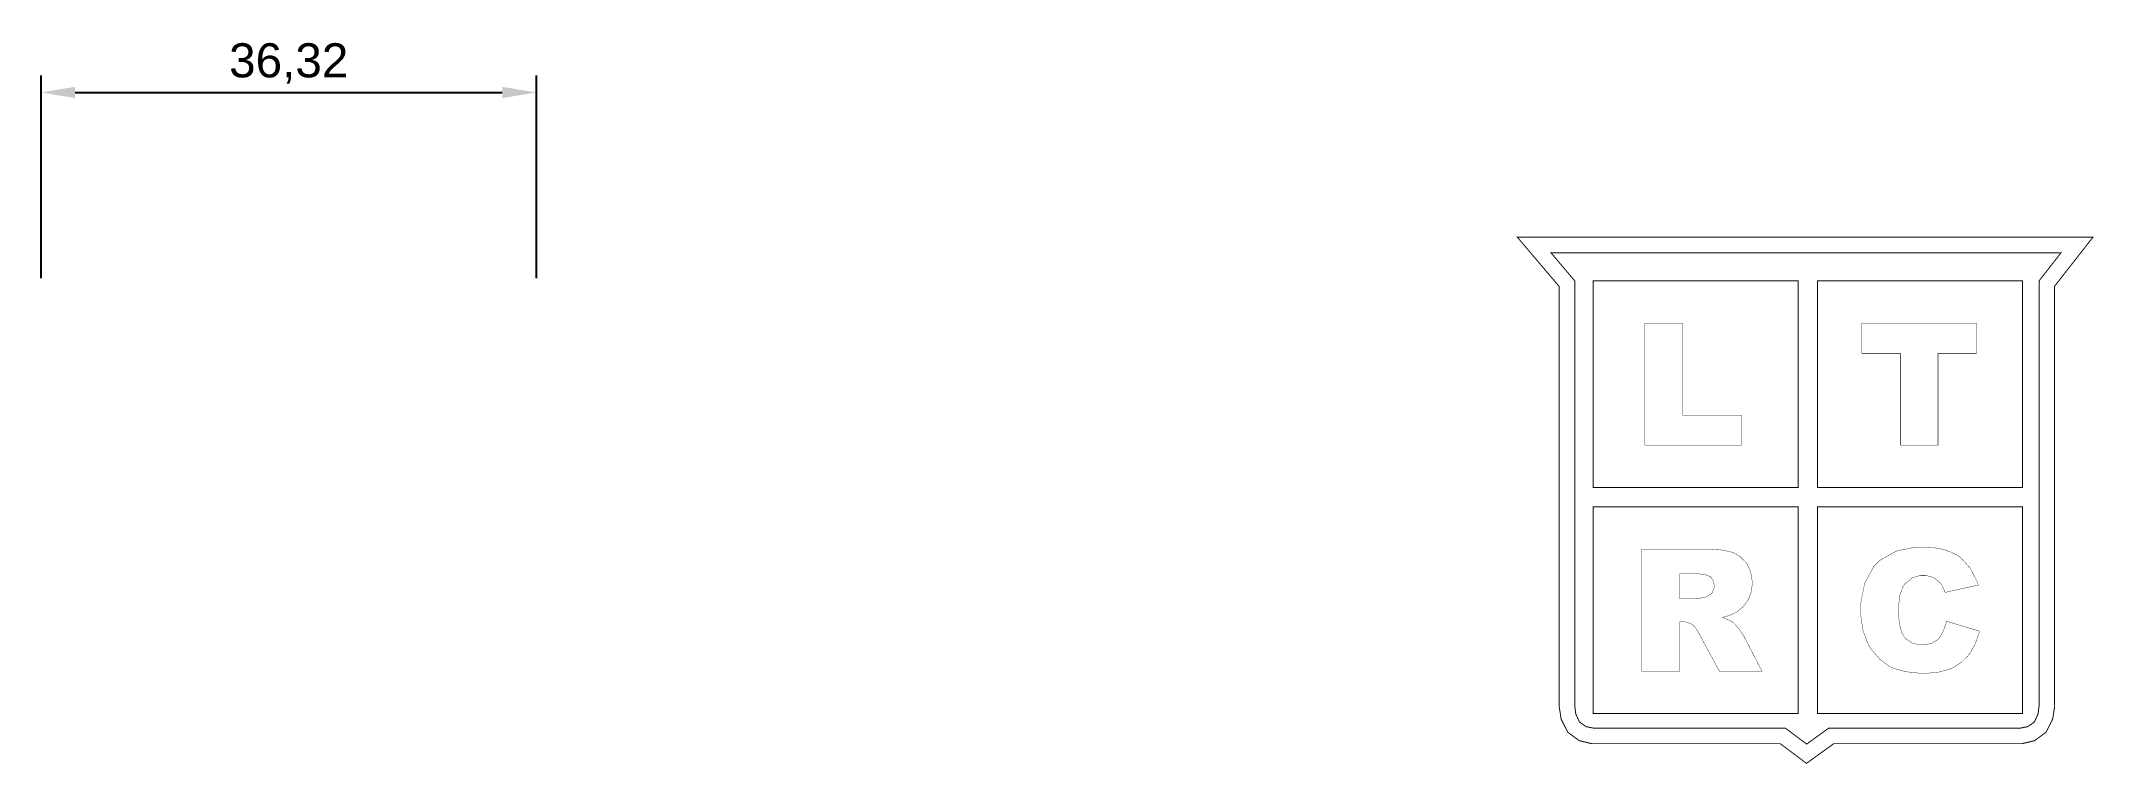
# Model space of a CAD drawing. Header units: millimetres. Extents: x -36 to 115, y -35 to 18.
import ezdxf

# ---------------------------------------------------------------- set-up
doc = ezdxf.new("R2010")
doc.units = ezdxf.units.MM
doc.styles.get("Standard").update_dxf_attribs({"font": 'arial.ttf'})
doc.dimstyles.new('ISO-25', dxfattribs={"dimtxt": 2.5, "dimasz": 2.5, "dimexe": 1.25, "dimexo": 0.625, "dimtad": 1, "dimtxsty": 'Standard', "dimcen": 2.5, "dimadec": 0, "dimazin": 0, "dimtfac": 1, "dimtmove": 0, "dimatfit": 3, "dimfxl": 1, "dimarcsym": 0})

# ---------------------------------------------------------------- blocks, each defined once
blk = doc.blocks.new('*D2')
at = {"color": 0, "lineweight": -2, "transparency": 16777216}
for p, q in [((-35.61, 0.22), (-35.61, 15.08)), ((0.71, 0.22), (0.71, 15.08)), ((-33.11, 13.83), (-1.79, 13.83))]:
    blk.add_line(p, q, dxfattribs=at)
at = {"color": 0, "transparency": 16777216}
for points in [[(-33.11, 14.24), (-33.11, 13.41), (-35.61, 13.83)], [(-1.79, 14.24), (-1.79, 13.41), (0.71, 13.83)]]:
    blk.add_solid(points, dxfattribs=at)
at = {"layer": 'Defpoints', "color": 0, "transparency": 16777216}
for p in [(0.71, 13.83), (-35.61, -0.4), (0.71, -0.4)]:
    blk.add_point(p, dxfattribs=at)
at = {"color": 0, "transparency": 16777216, "insert": (-17.45, 15.95), "char_height": 2.5, "attachment_point": 5}
blk.add_mtext('36,32', dxfattribs=at)

msp = doc.modelspace()

# ---------------------------------------------------------------- linework, layer by layer
at = {"color": 140}
msp.add_lwpolyline([(112.012, -0.375, 0.0709, 0.0709, 0), (112.012, -30.885, 0.0709, 0.0709, 0), (112.015, -31.192, 0.0709, 0.0709, 0), (111.866, -32.118, 0.0709, 0.0709, 0), (111.386, -33.075, 0.0709, 0.0709, 0), (110.543, -33.694, 0.0709, 0.0709, 0), (109.618, -33.915, 0.0709, 0.0709, 0), (109.309, -33.915, 0.0709, 0.0709, 0), (95.819, -33.915, 0.0709, 0.0709, 0), (93.821, -35.357, 0.0709, 0.0709, 0), (91.896, -33.915, 0.0709, 0.0709, 0), (78.396, -33.915, 0.0709, 0.0709, 0), (78.087, -33.915, 0.0709, 0.0709, 0), (77.161, -33.694, 0.0709, 0.0709, 0), (76.318, -33.075, 0.0709, 0.0709, 0), (75.838, -32.118, 0.0709, 0.0709, 0), (75.69, -31.192, 0.0709, 0.0709, 0), (75.693, -30.885, 0.0709, 0.0709, 0), (75.693, -0.401, 0.0709, 0.0709, 0), (72.623, 3.218, 0.0709, 0.0709, 0), (114.822, 3.218, 0.0709, 0.0709, 0), (112.012, -0.375, 0.0709, 0.0709, 0)], format="xyseb", close=True, dxfattribs=at)
at = {"color": 0}
for points in [[(112.487, 2.08, 0.0709, 0.0709, 0), (75.081, 2.08, 0.0709, 0.0709, 0), (76.831, 0.017, 0.0709, 0.0709, 0), (76.831, -30.89, 0.0709, 0.0709, 0), (76.828, -31.101, 0.0709, 0.0709, 0), (76.907, -31.737, 0.0709, 0.0709, 0), (77.175, -32.324, 0.0709, 0.0709, 0), (77.662, -32.666, 0.0709, 0.0709, 0), (78.213, -32.777, 0.0709, 0.0709, 0), (78.396, -32.777, 0.0709, 0.0709, 0), (92.275, -32.777, 0.0709, 0.0709, 0), (93.834, -33.944, 0.0709, 0.0709, 0), (95.451, -32.777, 0.0709, 0.0709, 0), (109.309, -32.777, 0.0709, 0.0709, 0), (109.492, -32.777, 0.0709, 0.0709, 0), (110.042, -32.666, 0.0709, 0.0709, 0), (110.53, -32.324, 0.0709, 0.0709, 0), (110.797, -31.737, 0.0709, 0.0709, 0), (110.876, -31.101, 0.0709, 0.0709, 0), (110.874, -30.89, 0.0709, 0.0709, 0), (110.874, 0.017, 0.0709, 0.0709, 0), (112.487, 2.08, 0.0709, 0.0709, 0)], [(78.183, 0.017, 0.0709, 0.0709, 0), (93.214, 0.017, 0.0709, 0.0709, 0), (93.214, -15.139, 0.0709, 0.0709, 0), (78.183, -15.139, 0.0709, 0.0709, 0), (78.183, 0.017, 0.0709, 0.0709, 0)], [(94.636, 0.017, 0.0709, 0.0709, 0), (109.667, 0.017, 0.0709, 0.0709, 0), (109.667, -15.139, 0.0709, 0.0709, 0), (94.636, -15.139, 0.0709, 0.0709, 0), (94.636, 0.017, 0.0709, 0.0709, 0)], [(81.977, -3.086, 0.027, 0.027, 0), (84.739, -3.086, 0.027, 0.027, 0), (84.739, -9.836, 0.027, 0.027, 0), (89.065, -9.836, 0.027, 0.027, 0), (89.065, -12.036, 0.027, 0.027, 0), (81.977, -12.036, 0.027, 0.027, 0), (81.977, -3.086, 0.027, 0.027, 0)], [(97.874, -3.086, 0.027, 0.027, 0), (106.287, -3.086, 0.027, 0.027, 0), (106.287, -5.299, 0.027, 0.027, 0), (103.462, -5.299, 0.027, 0.027, 0), (103.462, -12.036, 0.027, 0.027, 0), (100.7, -12.036, 0.027, 0.027, 0), (100.7, -5.299, 0.027, 0.027, 0), (97.874, -5.299, 0.027, 0.027, 0), (97.874, -3.086, 0.027, 0.027, 0)], [(78.183, -16.545, 0.0709, 0.0709, 0), (93.214, -16.545, 0.0709, 0.0709, 0), (93.214, -31.702, 0.0709, 0.0709, 0), (78.183, -31.702, 0.0709, 0.0709, 0), (78.183, -16.545, 0.0709, 0.0709, 0)], [(94.636, -16.545, 0.0709, 0.0709, 0), (109.667, -16.545, 0.0709, 0.0709, 0), (109.667, -31.702, 0.0709, 0.0709, 0), (94.636, -31.702, 0.0709, 0.0709, 0), (94.636, -16.545, 0.0709, 0.0709, 0)], [(104.082, -24.936, 0.027, 0.027, 0), (106.508, -25.667, 0.027, 0.027, 0), (106.466, -25.836, 0.027, 0.027, 0), (106.193, -26.602, 0.027, 0.027, 0), (105.825, -27.256, 0.027, 0.027, 0), (105.737, -27.37, 0.027, 0.027, 0), (105.649, -27.484, 0.027, 0.027, 0), (105.149, -27.969, 0.027, 0.027, 0), (104.563, -28.343, 0.027, 0.027, 0), (104.433, -28.401, 0.027, 0.027, 0), (104.302, -28.458, 0.027, 0.027, 0), (103.548, -28.661, 0.027, 0.027, 0), (102.726, -28.748, 0.027, 0.027, 0), (102.452, -28.748, 0.027, 0.027, 0), (102.119, -28.748, 0.027, 0.027, 0), (101.124, -28.642, 0.027, 0.027, 0), (100.218, -28.396, 0.027, 0.027, 0), (100.064, -28.326, 0.027, 0.027, 0), (99.91, -28.255, 0.027, 0.027, 0), (99.202, -27.739, 0.027, 0.027, 0), (98.58, -27.011, 0.027, 0.027, 0), (98.468, -26.834, 0.027, 0.027, 0), (98.356, -26.656, 0.027, 0.027, 0), (97.963, -25.617, 0.027, 0.027, 0), (97.795, -24.481, 0.027, 0.027, 0), (97.795, -24.103, 0.027, 0.027, 0), (97.795, -23.612, 0.027, 0.027, 0), (98.09, -22.14, 0.027, 0.027, 0), (98.779, -20.889, 0.027, 0.027, 0), (98.976, -20.691, 0.027, 0.027, 0), (99.174, -20.492, 0.027, 0.027, 0), (100.405, -19.797, 0.027, 0.027, 0), (101.842, -19.498, 0.027, 0.027, 0), (102.322, -19.498, 0.027, 0.027, 0), (102.522, -19.498, 0.027, 0.027, 0), (103.122, -19.541, 0.027, 0.027, 0), (103.833, -19.669, 0.027, 0.027, 0), (104.453, -19.883, 0.027, 0.027, 0), (104.859, -20.095, 0.027, 0.027, 0), (104.983, -20.182, 0.027, 0.027, 0), (105.144, -20.296, 0.027, 0.027, 0), (105.825, -21.049, 0.027, 0.027, 0), (106.342, -22.047, 0.027, 0.027, 0), (106.42, -22.284, 0.027, 0.027, 0), (103.983, -22.823, 0.027, 0.027, 0), (103.961, -22.756, 0.027, 0.027, 0), (103.737, -22.261, 0.027, 0.027, 0), (103.714, -22.23, 0.027, 0.027, 0), (103.675, -22.177, 0.027, 0.027, 0), (103.2, -21.773, 0.027, 0.027, 0), (103.145, -21.745, 0.027, 0.027, 0), (103.088, -21.716, 0.027, 0.027, 0), (102.567, -21.573, 0.027, 0.027, 0), (102.393, -21.573, 0.027, 0.027, 0), (102.185, -21.573, 0.027, 0.027, 0), (101.56, -21.762, 0.027, 0.027, 0), (101.033, -22.202, 0.027, 0.027, 0), (100.95, -22.328, 0.027, 0.027, 0), (100.886, -22.421, 0.027, 0.027, 0), (100.665, -23.047, 0.027, 0.027, 0), (100.57, -23.827, 0.027, 0.027, 0), (100.57, -24.086, 0.027, 0.027, 0), (100.57, -24.257, 0.027, 0.027, 0), (100.598, -24.771, 0.027, 0.027, 0), (100.683, -25.338, 0.027, 0.027, 0), (100.824, -25.789, 0.027, 0.027, 0), (100.961, -26.049, 0.027, 0.027, 0), (101.022, -26.123, 0.027, 0.027, 0), (101.098, -26.215, 0.027, 0.027, 0), (101.566, -26.536, 0.027, 0.027, 0), (102.111, -26.674, 0.027, 0.027, 0), (102.293, -26.674, 0.027, 0.027, 0), (102.467, -26.674, 0.027, 0.027, 0), (102.99, -26.562, 0.027, 0.027, 0), (103.425, -26.302, 0.027, 0.027, 0), (103.493, -26.228, 0.027, 0.027, 0), (103.561, -26.153, 0.027, 0.027, 0), (103.843, -25.682, 0.027, 0.027, 0), (104.052, -25.077, 0.027, 0.027, 0), (104.082, -24.936, 0.027, 0.027, 0)], [(81.759, -28.599, 0.027, 0.027, 0), (81.759, -19.649, 0.027, 0.027, 0), (86.367, -19.649, 0.027, 0.027, 0), (86.649, -19.649, 0.027, 0.027, 0), (87.497, -19.704, 0.027, 0.027, 0), (88.213, -19.832, 0.027, 0.027, 0), (88.325, -19.87, 0.027, 0.027, 0), (88.438, -19.906, 0.027, 0.027, 0), (88.937, -20.183, 0.027, 0.027, 0), (89.349, -20.585, 0.027, 0.027, 0), (89.419, -20.684, 0.027, 0.027, 0), (89.488, -20.783, 0.027, 0.027, 0), (89.73, -21.346, 0.027, 0.027, 0), (89.834, -21.94, 0.027, 0.027, 0), (89.834, -22.138, 0.027, 0.027, 0), (89.834, -22.312, 0.027, 0.027, 0), (89.754, -22.831, 0.027, 0.027, 0), (89.567, -23.333, 0.027, 0.027, 0), (89.515, -23.424, 0.027, 0.027, 0), (89.462, -23.514, 0.027, 0.027, 0), (89.138, -23.914, 0.027, 0.027, 0), (88.733, -24.246, 0.027, 0.027, 0), (88.64, -24.303, 0.027, 0.027, 0), (88.58, -24.338, 0.027, 0.027, 0), (88.22, -24.497, 0.027, 0.027, 0), (87.771, -24.633, 0.027, 0.027, 0), (87.669, -24.657, 0.027, 0.027, 0), (87.751, -24.684, 0.027, 0.027, 0), (88.35, -24.958, 0.027, 0.027, 0), (88.388, -24.986, 0.027, 0.027, 0), (88.412, -25.004, 0.027, 0.027, 0), (88.573, -25.159, 0.027, 0.027, 0), (88.78, -25.397, 0.027, 0.027, 0), (88.829, -25.457, 0.027, 0.027, 0), (88.877, -25.517, 0.027, 0.027, 0), (89.069, -25.775, 0.027, 0.027, 0), (89.199, -25.98, 0.027, 0.027, 0), (89.215, -26.013, 0.027, 0.027, 0), (90.559, -28.599, 0.027, 0.027, 0), (87.434, -28.599, 0.027, 0.027, 0), (85.957, -25.87, 0.027, 0.027, 0), (85.91, -25.781, 0.027, 0.027, 0), (85.691, -25.431, 0.027, 0.027, 0), (85.493, -25.206, 0.027, 0.027, 0), (85.457, -25.179, 0.027, 0.027, 0), (85.407, -25.145, 0.027, 0.027, 0), (84.935, -24.974, 0.027, 0.027, 0), (84.778, -24.974, 0.027, 0.027, 0), (84.534, -24.974, 0.027, 0.027, 0), (84.534, -28.599, 0.027, 0.027, 0), (81.759, -28.599, 0.027, 0.027, 0)], [(84.534, -23.286, 0.027, 0.027, 0), (85.702, -23.286, 0.027, 0.027, 0), (85.771, -23.286, 0.027, 0.027, 0), (85.98, -23.255, 0.027, 0.027, 0), (86.345, -23.183, 0.027, 0.027, 0), (86.436, -23.163, 0.027, 0.027, 0), (86.481, -23.154, 0.027, 0.027, 0), (86.855, -22.92, 0.027, 0.027, 0), (86.884, -22.882, 0.027, 0.027, 0), (86.912, -22.844, 0.027, 0.027, 0), (87.058, -22.482, 0.027, 0.027, 0), (87.058, -22.361, 0.027, 0.027, 0), (87.058, -22.265, 0.027, 0.027, 0), (86.989, -21.977, 0.027, 0.027, 0), (86.829, -21.733, 0.027, 0.027, 0), (86.784, -21.694, 0.027, 0.027, 0), (86.737, -21.655, 0.027, 0.027, 0), (86.388, -21.519, 0.027, 0.027, 0), (85.909, -21.461, 0.027, 0.027, 0), (85.75, -21.461, 0.027, 0.027, 0), (84.534, -21.461, 0.027, 0.027, 0), (84.534, -23.286, 0.027, 0.027, 0)]]:
    msp.add_lwpolyline(points, format="xyseb", close=True, dxfattribs=at)

# ---------------------------------------------------------------- dimensions: what is measured, and where the dimension line sits
dim = msp.add_linear_dim(base=(0.713, 13.827), p1=(-35.606, -0.401), p2=(0.713, -0.401), dimstyle='ISO-25')
dim.commit()
dim.dimension.update_dxf_attribs({"geometry": '*D2', "text_midpoint": (-17.446, 15.955)})

doc.saveas('drawing.dxf')
